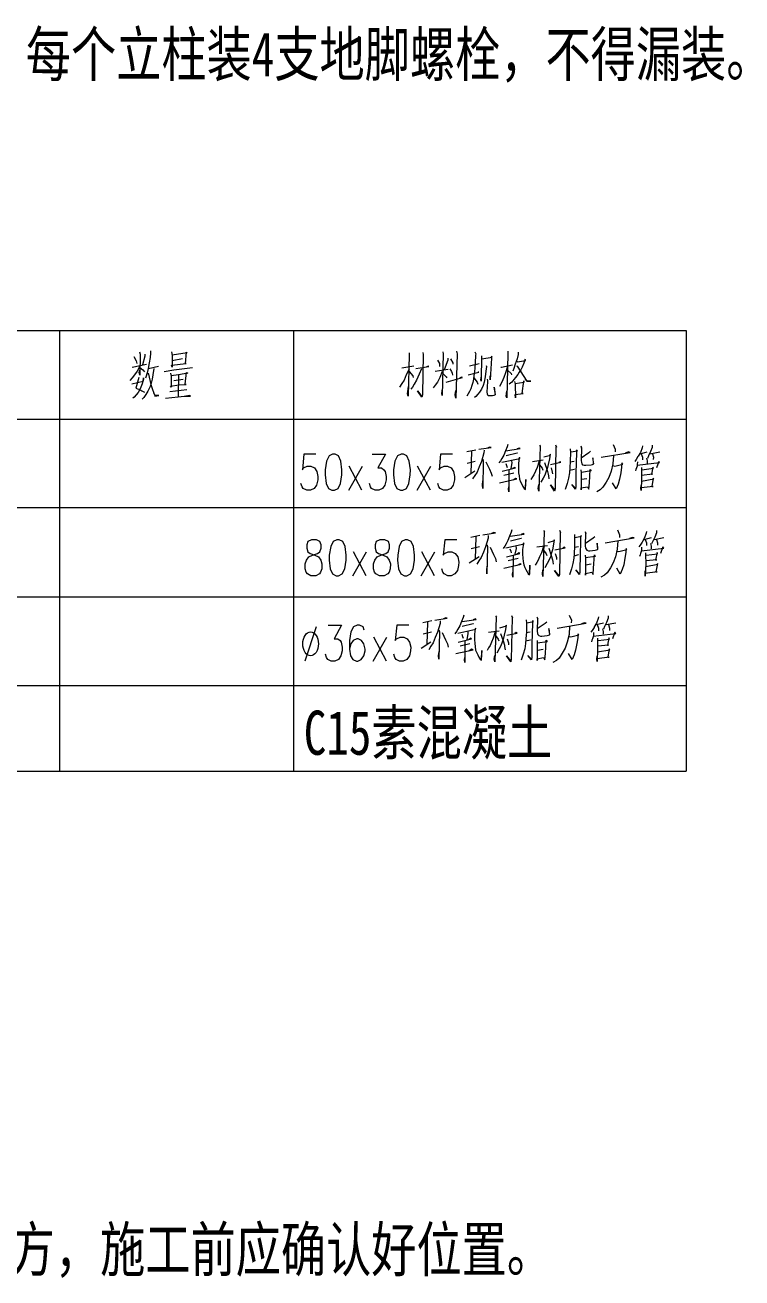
# Model space of a CAD drawing. Header units: inches. Extents: x -113 to 2477, y -497 to 443.
# Drawn here: x 647.3 to 687.9, y -423.3 to -352.4 of the extents above; entities that cross this region are included whole.
import ezdxf

# ---------------------------------------------------------------- set-up
doc = ezdxf.new("R2010")
doc.units = ezdxf.units.IN
doc.header["$MEASUREMENT"] = 0
doc.styles.add('宋体', font='', dxfattribs={"width": 0.75})
doc.styles.get('宋体').set_extended_font_data('SimSun')

msp = doc.modelspace()

# ---------------------------------------------------------------- linework, layer by layer
at = {"color": 0, "lineweight": 0}
for p, q in [((625.856, -369.703), (684.703, -369.703)), ((625.856, -369.703), (684.703, -369.703)), ((649.235, -369.703), (649.235, -394.637)), ((662.475, -369.703), (662.475, -394.637)), ((684.703, -369.703), (684.703, -394.637)), ((653.444, -371.185), (653.574, -371.421)), ((653.574, -371.421), (653.602, -371.569)), ((653.765, -370.906), (653.793, -371.054)), ((653.793, -371.054), (653.772, -372.233)), ((654.061, -371.164), (653.93, -371.654)), ((654.061, -371.054), (654.061, -371.164)), ((654.308, -371.527), (654.259, -371.848)), ((654.357, -371.227), (654.308, -371.527)), ((654.379, -370.991), (654.357, -371.227)), ((654.379, -370.864), (654.379, -370.991)), ((655.564, -370.906), (655.606, -371.118)), ((655.603, -371.396), (656.202, -371.291)), ((656.463, -370.97), (655.606, -371.097)), ((655.606, -371.118), (655.61, -371.784)), ((656.365, -371.569), (656.421, -370.927)), ((656.421, -370.927), (656.463, -370.97)), ((669.029, -371.079), (668.959, -373.414)), ((669.019, -370.97), (669.029, -371.079)), ((669.813, -371.058), (669.77, -373.308)), ((669.798, -370.948), (669.813, -371.058)), ((670.631, -371.379), (670.733, -371.569)), ((670.952, -371.033), (670.896, -373.393)), ((670.924, -370.906), (670.952, -371.033)), ((671.202, -371.379), (670.994, -371.936)), ((671.202, -371.269), (671.202, -371.379)), ((671.368, -371.312), (671.485, -371.527)), ((671.485, -371.527), (671.495, -371.615)), ((671.732, -371.033), (671.658, -373.541)), ((671.703, -370.885), (671.732, -371.033)), ((672.758, -371.527), (672.737, -371.827)), ((672.741, -370.906), (672.797, -371.033)), ((672.783, -371.1), (672.758, -371.527)), ((672.797, -371.033), (672.783, -371.1)), ((673.122, -371.291), (673.104, -372.363)), ((673.111, -371.142), (673.122, -371.291)), ((673.139, -371.312), (673.725, -371.206)), ((673.679, -371.269), (673.633, -372.173)), ((673.725, -371.206), (673.679, -371.164)), ((673.679, -371.164), (673.679, -371.269)), ((674.614, -371.012), (674.54, -373.52)), ((674.6, -370.885), (674.614, -371.012)), ((675.132, -371.312), (675.023, -371.615)), ((675.115, -371.442), (675.161, -371.485)), ((675.182, -371.058), (675.132, -371.312)), ((675.161, -371.485), (675.612, -371.4)), ((675.185, -370.927), (675.182, -371.058)), ((675.584, -371.336), (675.503, -371.548)), ((675.612, -371.4), (675.584, -371.336)), ((653.345, -371.784), (654.156, -371.612)), ((653.486, -372.211), (653.348, -372.384)), ((653.624, -372), (653.486, -372.211)), ((653.765, -371.763), (653.624, -372)), ((653.744, -372.084), (653.775, -371.954)), ((653.772, -372.233), (653.744, -372.084)), ((653.779, -371.806), (653.955, -371.933)), ((653.955, -371.933), (654.043, -372.042)), ((654.195, -372.106), (654.114, -372.342)), ((654.259, -371.848), (654.195, -372.106)), ((654.237, -372.127), (654.269, -372.169)), ((654.269, -372.169), (654.407, -372.769)), ((654.273, -371.848), (654.83, -371.721)), ((654.523, -372.211), (654.474, -372.469)), ((654.573, -371.848), (654.523, -372.211)), ((655.155, -372.021), (655.698, -371.933)), ((655.514, -372.127), (655.557, -372.3)), ((655.977, -372.211), (655.557, -372.278)), ((655.567, -371.675), (656.407, -371.569)), ((655.61, -371.784), (655.567, -371.675)), ((655.698, -371.933), (656.763, -371.806)), ((655.962, -372.211), (655.941, -373.457)), ((656.488, -372.127), (655.977, -372.211)), ((656.343, -372.748), (656.428, -372.084)), ((656.407, -371.569), (656.365, -371.569)), ((656.428, -372.084), (656.488, -372.127)), ((668.613, -371.827), (669.29, -371.7)), ((668.86, -372.215), (668.737, -372.515)), ((669.015, -371.894), (668.86, -372.215)), ((669.029, -372.021), (669.234, -372.278)), ((669.407, -371.848), (670.144, -371.742)), ((669.597, -372.173), (669.439, -372.515)), ((669.721, -371.869), (669.597, -372.173)), ((670.098, -371.721), (670.01, -371.763)), ((670.144, -371.742), (670.098, -371.721)), ((670.5, -372), (671.238, -371.894)), ((670.733, -371.569), (670.747, -371.657)), ((670.747, -371.657), (670.744, -371.742)), ((670.889, -372.021), (670.765, -372.363)), ((670.917, -372.127), (671.111, -372.321)), ((671.326, -371.869), (671.414, -372.021)), ((671.414, -372.021), (671.456, -372.127)), ((671.456, -372.127), (671.471, -372.236)), ((672.37, -372.215), (672.973, -372.063)), ((672.427, -371.7), (672.984, -371.569)), ((672.719, -372.042), (672.688, -372.257)), ((672.737, -371.827), (672.719, -372.042)), ((672.931, -372.063), (672.913, -372.084)), ((672.973, -372.063), (672.931, -372.063)), ((673.365, -372), (673.316, -372.321)), ((673.4, -371.742), (673.365, -372)), ((673.372, -371.679), (673.4, -371.742)), ((673.633, -372.173), (673.612, -372.494)), ((674.208, -371.784), (674.24, -371.784)), ((674.24, -371.784), (674.871, -371.657)), ((674.473, -372.106), (674.381, -372.363)), ((674.586, -371.742), (674.473, -372.106)), ((674.582, -371.957), (674.79, -372.148)), ((674.79, -372.148), (674.818, -372.215)), ((674.945, -371.848), (674.882, -372)), ((675.023, -371.615), (674.945, -371.848)), ((675.164, -372.194), (675.041, -372.363)), ((675.097, -371.7), (675.125, -371.721)), ((675.125, -371.721), (675.683, -372.578)), ((675.256, -372.063), (675.164, -372.194)), ((675.334, -371.936), (675.256, -372.063)), ((675.425, -371.784), (675.334, -371.936)), ((675.503, -371.548), (675.425, -371.784)), ((653.348, -372.384), (653.211, -372.536)), ((653.327, -372.726), (653.976, -372.578)), ((653.722, -372.363), (653.549, -372.963)), ((653.913, -372.726), (653.803, -373.005)), ((653.99, -372.469), (653.913, -372.726)), ((653.976, -372.578), (653.994, -372.384)), ((653.994, -372.384), (653.99, -372.469)), ((654.114, -372.342), (654.1, -372.405)), ((654.361, -372.878), (654.234, -373.136)), ((654.424, -372.684), (654.361, -372.878)), ((654.407, -372.769), (654.506, -373.047)), ((654.474, -372.469), (654.424, -372.684)), ((655.514, -372.857), (655.984, -372.79)), ((655.56, -372.92), (655.514, -372.857)), ((655.557, -372.3), (655.56, -372.815)), ((655.56, -372.815), (655.56, -372.92)), ((655.701, -372.536), (656.227, -372.469)), ((655.984, -372.79), (656.403, -372.769)), ((656.403, -372.769), (656.343, -372.748)), ((668.613, -372.705), (668.472, -372.92)), ((668.737, -372.515), (668.613, -372.705)), ((668.931, -373.287), (668.984, -372.878)), ((669.209, -372.92), (669.118, -373.03)), ((669.301, -372.751), (669.209, -372.92)), ((669.234, -372.278), (669.248, -372.363)), ((669.439, -372.515), (669.301, -372.751)), ((670.5, -372.793), (670.377, -372.942)), ((670.624, -372.621), (670.5, -372.793)), ((670.765, -372.363), (670.624, -372.621)), ((671.111, -372.321), (671.153, -372.384)), ((671.118, -372.621), (672.039, -372.363)), ((671.979, -372.342), (671.873, -372.405)), ((672.039, -372.363), (671.979, -372.342)), ((672.571, -372.815), (672.508, -373.009)), ((672.621, -372.642), (672.571, -372.815)), ((672.667, -372.451), (672.621, -372.642)), ((672.688, -372.257), (672.667, -372.451)), ((672.684, -372.384), (672.861, -372.621)), ((672.861, -372.621), (672.917, -372.751)), ((673.086, -372.494), (673.107, -372.278)), ((673.1, -372.578), (673.086, -372.494)), ((673.104, -372.363), (673.1, -372.578)), ((673.203, -372.815), (673.107, -373.03)), ((673.266, -372.621), (673.203, -372.815)), ((673.316, -372.321), (673.266, -372.621)), ((673.446, -372.599), (673.421, -373.199)), ((673.432, -372.451), (673.46, -372.536)), ((673.46, -372.536), (673.446, -372.599)), ((673.598, -372.384), (673.615, -372.278)), ((673.612, -372.494), (673.598, -372.384)), ((673.912, -373.33), (673.831, -372.92)), ((673.831, -372.92), (673.884, -373.351)), ((674.272, -372.621), (674.131, -372.878)), ((674.381, -372.363), (674.272, -372.621)), ((674.826, -372.621), (674.674, -372.751)), ((674.949, -372.472), (674.826, -372.621)), ((675.041, -372.363), (674.949, -372.472)), ((674.991, -372.599), (675.02, -372.751)), ((675.517, -372.642), (675.02, -372.73)), ((675.02, -372.751), (675.034, -373.52)), ((675.415, -373.263), (675.503, -372.557)), ((675.503, -372.557), (675.517, -372.642)), ((675.683, -372.557), (675.609, -372.451)), ((675.905, -372.578), (675.683, -372.557)), ((675.683, -372.578), (675.905, -372.578)), ((653.465, -373.478), (653.387, -373.541)), ((653.571, -373.347), (653.465, -373.478)), ((653.549, -372.963), (653.652, -373.005)), ((653.694, -373.22), (653.571, -373.347)), ((653.652, -373.005), (653.772, -373.047)), ((653.803, -373.005), (653.694, -373.22)), ((653.772, -373.047), (653.892, -373.114)), ((653.892, -373.114), (654.04, -373.199)), ((654.005, -373.499), (653.913, -373.584)), ((654.128, -373.326), (654.005, -373.499)), ((654.234, -373.136), (654.128, -373.326)), ((654.506, -373.047), (654.608, -373.347)), ((654.636, -373.372), (654.565, -373.241)), ((654.608, -373.347), (654.636, -373.414)), ((654.862, -373.393), (654.636, -373.372)), ((654.636, -373.414), (654.862, -373.393)), ((655.232, -373.541), (655.941, -373.457)), ((655.479, -373.157), (656.442, -373.047)), ((655.941, -373.457), (656.287, -373.414)), ((656.287, -373.414), (656.647, -373.414)), ((656.601, -373.393), (656.375, -373.414)), ((656.647, -373.414), (656.601, -373.393)), ((668.959, -373.414), (668.931, -373.287)), ((669.738, -373.478), (669.492, -373.114)), ((669.492, -373.114), (669.738, -373.435)), ((669.753, -373.435), (669.738, -373.478)), ((669.77, -373.308), (669.753, -373.435)), ((670.867, -373.263), (670.903, -373.009)), ((670.896, -373.393), (670.867, -373.263)), ((671.633, -373.351), (671.665, -373.093)), ((671.658, -373.541), (671.633, -373.351)), ((672.353, -373.287), (672.289, -373.414)), ((672.444, -373.157), (672.353, -373.287)), ((672.508, -373.009), (672.444, -373.157)), ((672.801, -373.435), (672.723, -373.499)), ((672.906, -373.308), (672.801, -373.435)), ((672.998, -373.199), (672.906, -373.308)), ((673.107, -373.03), (672.998, -373.199)), ((673.421, -373.199), (673.432, -373.287)), ((673.432, -373.287), (673.464, -373.351)), ((673.464, -373.351), (673.492, -373.393)), ((673.492, -373.393), (673.552, -373.393)), ((673.552, -373.393), (673.746, -373.393)), ((673.746, -373.393), (673.824, -373.372)), ((673.824, -373.372), (673.912, -373.33)), ((674.512, -373.414), (674.547, -373.136)), ((674.54, -373.52), (674.512, -373.414)), ((675.023, -373.33), (675.475, -373.263)), ((675.034, -373.52), (675.023, -373.33)), ((675.475, -373.263), (675.415, -373.263)), ((625.856, -374.716), (684.703, -374.716)), ((625.856, -374.716), (684.703, -374.716)), ((672.282, -376.561), (672.794, -376.452)), ((672.959, -376.431), (673.665, -376.325)), ((673.259, -376.476), (673.256, -376.625)), ((673.577, -376.304), (673.453, -376.367)), ((673.665, -376.325), (673.577, -376.304)), ((674.568, -376.282), (674.473, -376.519)), ((674.501, -376.519), (675.302, -376.388)), ((674.6, -376.152), (674.568, -376.282)), ((675.256, -376.367), (675.136, -376.409)), ((675.302, -376.388), (675.256, -376.367)), ((676.427, -376.24), (676.353, -378.791)), ((676.399, -376.198), (676.441, -376.261)), ((676.441, -376.261), (676.427, -376.24)), ((677.327, -376.282), (677.288, -378.66)), ((677.298, -376.173), (677.358, -376.304)), ((677.358, -376.304), (677.327, -376.282)), ((678.135, -376.409), (678.149, -376.603)), ((678.494, -376.476), (678.491, -376.603)), ((678.54, -376.519), (678.494, -376.476)), ((678.738, -376.24), (678.78, -376.367)), ((678.766, -376.325), (678.755, -377.055)), ((678.78, -376.367), (678.766, -376.325)), ((680.572, -376.152), (680.685, -376.431)), ((680.685, -376.431), (680.685, -376.582)), ((682.202, -376.346), (682.11, -376.603)), ((682.22, -376.24), (682.202, -376.346)), ((682.774, -376.325), (682.678, -376.561)), ((682.777, -376.198), (682.774, -376.325)), ((663.064, -376.709), (662.979, -377.584)), ((663.741, -376.709), (663.064, -376.709)), ((664.344, -377.097), (664.27, -377.584)), ((664.486, -376.808), (664.344, -377.097)), ((664.69, -376.709), (664.486, -376.808)), ((664.828, -376.709), (664.69, -376.709)), ((665.029, -376.808), (664.828, -376.709)), ((665.159, -377.097), (665.029, -376.808)), ((665.219, -377.584), (665.159, -377.097)), ((666.93, -376.709), (667.678, -376.709)), ((667.678, -376.709), (667.258, -377.485)), ((668.214, -377.097), (668.14, -377.584)), ((668.356, -376.808), (668.214, -377.097)), ((668.56, -376.709), (668.356, -376.808)), ((668.698, -376.709), (668.56, -376.709)), ((668.899, -376.808), (668.698, -376.709)), ((669.029, -377.097), (668.899, -376.808)), ((669.089, -377.584), (669.029, -377.097)), ((670.8, -376.709), (670.719, -377.584)), ((671.481, -376.709), (670.8, -376.709)), ((672.765, -377.118), (672.3, -377.224)), ((672.55, -376.54), (672.515, -377.803)), ((673.111, -377.118), (672.988, -377.418)), ((673.256, -376.625), (673.111, -377.118)), ((673.189, -376.988), (673.217, -377.097)), ((673.217, -377.097), (673.189, -378.639)), ((673.365, -377.14), (673.57, -377.545)), ((674.194, -377.076), (674.099, -377.203)), ((674.272, -376.946), (674.194, -377.076)), ((674.265, -377.161), (675.291, -376.946)), ((674.377, -376.755), (674.272, -376.946)), ((674.473, -376.519), (674.377, -376.755)), ((675.129, -376.646), (674.512, -376.797)), ((674.836, -377.203), (674.769, -377.524)), ((674.822, -377.076), (674.836, -377.203)), ((675.147, -376.646), (675.129, -376.646)), ((675.228, -377.034), (675.21, -377.267)), ((675.263, -376.882), (675.228, -377.034)), ((675.291, -376.946), (675.263, -376.882)), ((676.007, -377.118), (676.611, -377.034)), ((676.385, -377.097), (676.272, -377.461)), ((676.642, -376.861), (677.02, -376.755)), ((676.681, -377.182), (676.826, -377.612)), ((676.956, -376.967), (676.889, -377.288)), ((676.992, -376.709), (676.956, -376.967)), ((677.02, -376.755), (676.992, -376.709)), ((677.023, -377.288), (677.612, -377.161)), ((677.567, -377.14), (677.493, -377.182)), ((677.612, -377.161), (677.567, -377.14)), ((678.138, -377.097), (678.117, -377.482)), ((678.149, -376.603), (678.138, -377.097)), ((678.138, -377.14), (678.364, -377.097)), ((678.163, -376.582), (678.54, -376.519)), ((678.491, -376.603), (678.456, -377.782)), ((679.196, -376.625), (678.755, -376.924)), ((678.755, -377.055), (678.766, -377.182)), ((678.766, -377.182), (678.798, -377.245)), ((679.288, -376.54), (679.196, -376.625)), ((679.472, -377.245), (679.419, -376.903)), ((679.419, -376.903), (679.443, -377.245)), ((679.884, -376.882), (681.525, -376.603)), ((680.59, -376.776), (680.551, -377.245)), ((681.063, -377.203), (681.045, -377.44)), ((681.108, -377.267), (681.063, -377.203)), ((681.433, -376.582), (681.253, -376.646)), ((681.525, -376.603), (681.433, -376.582)), ((681.863, -377.009), (681.786, -377.118)), ((681.969, -376.84), (681.863, -377.009)), ((681.934, -377.14), (681.93, -377.288)), ((681.93, -377.334), (683.193, -377.182)), ((681.983, -376.819), (681.969, -376.84)), ((682.11, -376.603), (681.983, -376.819)), ((682.093, -376.688), (682.498, -376.582)), ((682.153, -376.688), (682.223, -376.882)), ((682.223, -376.882), (682.22, -377.034)), ((682.449, -376.924), (682.491, -377.076)), ((682.491, -377.076), (682.488, -377.224)), ((682.569, -376.797), (682.509, -376.946)), ((682.678, -376.561), (682.569, -376.797)), ((682.647, -376.688), (683.204, -376.582)), ((682.784, -376.688), (682.841, -376.882)), ((682.841, -376.882), (682.837, -377.009)), ((683.151, -377.118), (683.01, -377.482)), ((683.193, -377.182), (683.151, -377.118)), ((662.979, -377.584), (663.05, -377.485)), ((663.05, -377.485), (663.254, -377.39)), ((663.254, -377.39), (663.459, -377.39)), ((663.459, -377.39), (663.66, -377.485)), ((663.66, -377.485), (663.794, -377.679)), ((663.794, -377.679), (663.854, -377.972)), ((664.27, -377.584), (664.263, -377.873)), ((664.263, -377.873), (664.323, -378.36)), ((665.138, -378.36), (665.216, -377.873)), ((665.216, -377.873), (665.219, -377.584)), ((665.607, -378.748), (666.376, -377.39)), ((666.352, -378.748), (665.632, -377.39)), ((667.258, -377.485), (667.463, -377.485)), ((667.463, -377.485), (667.597, -377.584)), ((667.597, -377.584), (667.661, -377.679)), ((667.661, -377.679), (667.724, -377.972)), ((668.14, -377.584), (668.133, -377.873)), ((668.133, -377.873), (668.193, -378.36)), ((669.008, -378.36), (669.082, -377.873)), ((669.082, -377.873), (669.089, -377.584)), ((669.477, -378.748), (670.246, -377.39)), ((670.222, -378.748), (669.499, -377.39)), ((670.719, -377.584), (670.786, -377.485)), ((670.786, -377.485), (670.994, -377.39)), ((670.994, -377.39), (671.195, -377.39)), ((671.195, -377.39), (671.4, -377.485)), ((671.4, -377.485), (671.531, -377.679)), ((671.531, -377.679), (671.594, -377.972)), ((672.18, -378.018), (672.741, -377.655)), ((672.737, -377.912), (672.614, -378.103)), ((672.861, -377.718), (672.737, -377.912)), ((672.988, -377.418), (672.861, -377.718)), ((673.57, -377.545), (673.668, -377.782)), ((673.668, -377.782), (673.711, -377.955)), ((674.286, -377.676), (675.041, -377.482)), ((674.945, -377.782), (674.388, -377.912)), ((674.49, -377.224), (674.533, -377.355)), ((674.533, -377.355), (674.561, -377.461)), ((674.663, -377.588), (674.656, -378.833)), ((674.995, -377.461), (674.861, -377.524)), ((675.041, -377.482), (674.995, -377.461)), ((675.21, -377.267), (675.207, -377.524)), ((675.207, -377.524), (675.217, -377.761)), ((675.217, -377.761), (675.242, -377.933)), ((676.085, -377.866), (676.007, -377.997)), ((676.163, -377.676), (676.085, -377.866)), ((676.272, -377.461), (676.163, -377.676)), ((676.395, -377.309), (676.54, -377.503)), ((676.54, -377.503), (676.586, -377.612)), ((676.699, -377.891), (676.607, -378.06)), ((676.78, -377.676), (676.699, -377.891)), ((676.843, -377.461), (676.78, -377.676)), ((676.826, -377.612), (676.896, -377.845)), ((676.889, -377.288), (676.843, -377.461)), ((676.896, -377.845), (676.91, -377.933)), ((677.052, -377.482), (677.122, -377.718)), ((677.122, -377.718), (677.136, -377.824)), ((678.096, -377.761), (678.046, -378.06)), ((678.117, -377.482), (678.096, -377.761)), ((678.357, -377.567), (678.113, -377.634)), ((678.371, -377.567), (678.357, -377.567)), ((678.456, -377.782), (678.449, -378.212)), ((678.745, -377.588), (678.759, -377.761)), ((678.759, -377.761), (678.755, -378.727)), ((679.313, -377.655), (678.773, -377.739)), ((678.798, -377.245), (678.84, -377.309)), ((678.84, -377.309), (678.928, -377.334)), ((678.928, -377.334), (679.02, -377.334)), ((679.02, -377.334), (679.32, -377.309)), ((679.228, -378.318), (679.271, -377.567)), ((679.271, -377.567), (679.313, -377.655)), ((679.32, -377.309), (679.398, -377.288)), ((679.398, -377.288), (679.44, -377.267)), ((679.44, -377.267), (679.472, -377.245)), ((680.456, -377.676), (680.329, -378.018)), ((680.551, -377.245), (680.456, -377.676)), ((680.533, -377.355), (680.653, -377.376)), ((680.653, -377.376), (681.108, -377.267)), ((680.992, -377.761), (680.929, -378.124)), ((681.045, -377.44), (680.992, -377.761)), ((681.853, -377.567), (681.821, -377.655)), ((681.885, -377.482), (681.853, -377.567)), ((681.916, -377.376), (681.885, -377.482)), ((681.93, -377.288), (681.916, -377.376)), ((682.17, -377.461), (682.167, -377.567)), ((682.167, -377.567), (682.174, -378.06)), ((682.791, -377.845), (682.177, -377.912)), ((682.195, -377.588), (682.844, -377.503)), ((682.816, -377.44), (682.731, -377.845)), ((682.731, -377.845), (682.791, -377.845)), ((682.844, -377.503), (682.816, -377.44)), ((662.962, -378.554), (662.898, -378.36)), ((663.029, -378.65), (662.962, -378.554)), ((663.78, -378.456), (663.639, -378.65)), ((663.851, -378.166), (663.78, -378.456)), ((663.854, -377.972), (663.851, -378.166)), ((664.323, -378.36), (664.454, -378.65)), ((664.997, -378.65), (665.138, -378.36)), ((666.832, -378.554), (666.768, -378.36)), ((666.899, -378.65), (666.832, -378.554)), ((667.65, -378.456), (667.509, -378.65)), ((667.721, -378.166), (667.65, -378.456)), ((667.724, -377.972), (667.721, -378.166)), ((668.193, -378.36), (668.324, -378.65)), ((668.867, -378.65), (669.008, -378.36)), ((670.702, -378.554), (670.638, -378.36)), ((670.769, -378.65), (670.702, -378.554)), ((671.516, -378.456), (671.379, -378.65)), ((671.591, -378.166), (671.516, -378.456)), ((671.594, -377.972), (671.591, -378.166)), ((673.178, -378.448), (673.199, -378.212)), ((673.189, -378.639), (673.178, -378.448)), ((674.141, -378.318), (675.122, -378.103)), ((674.646, -378.681), (674.663, -378.554)), ((675.062, -378.082), (674.91, -378.17)), ((675.122, -378.103), (675.062, -378.082)), ((675.242, -377.933), (675.27, -378.124)), ((675.27, -378.124), (675.326, -378.276)), ((675.326, -378.276), (675.401, -378.403)), ((675.401, -378.403), (675.457, -378.533)), ((675.457, -378.533), (675.531, -378.639)), ((675.616, -378.145), (675.591, -378.66)), ((675.605, -378.702), (675.616, -378.145)), ((676.007, -377.997), (675.916, -378.145)), ((676.325, -378.639), (676.36, -378.424)), ((676.607, -378.06), (676.466, -378.297)), ((676.91, -377.933), (676.935, -378.103)), ((677.253, -378.791), (677.02, -378.448)), ((677.02, -378.448), (677.256, -378.748)), ((677.965, -378.36), (677.856, -378.702)), ((678.046, -378.06), (677.965, -378.36)), ((678.427, -378.681), (678.219, -378.424)), ((678.219, -378.424), (678.413, -378.618)), ((678.445, -378.533), (678.427, -378.681)), ((678.449, -378.212), (678.445, -378.533)), ((678.755, -378.727), (678.759, -378.618)), ((678.759, -378.618), (679.119, -378.554)), ((678.766, -378.124), (679.084, -378.082)), ((679.119, -378.554), (679.193, -378.681)), ((679.193, -378.681), (679.228, -378.318)), ((679.99, -378.575), (679.835, -378.727)), ((680.174, -378.297), (679.99, -378.575)), ((680.329, -378.018), (680.174, -378.297)), ((680.738, -378.66), (680.533, -378.318)), ((680.847, -378.403), (680.738, -378.66)), ((680.929, -378.124), (680.847, -378.403)), ((682.135, -378.639), (682.153, -378.47)), ((682.174, -378.06), (682.146, -378.769)), ((682.827, -378.533), (682.149, -378.618)), ((682.17, -378.233), (682.862, -378.103)), ((682.834, -378.06), (682.749, -378.533)), ((682.749, -378.533), (682.827, -378.533)), ((682.862, -378.103), (682.834, -378.06)), ((663.23, -378.748), (663.029, -378.65)), ((663.434, -378.748), (663.23, -378.748)), ((663.639, -378.65), (663.434, -378.748)), ((664.454, -378.65), (664.655, -378.748)), ((664.655, -378.748), (664.793, -378.748)), ((664.793, -378.748), (664.997, -378.65)), ((667.1, -378.748), (666.899, -378.65)), ((667.304, -378.748), (667.1, -378.748)), ((667.509, -378.65), (667.304, -378.748)), ((668.324, -378.65), (668.525, -378.748)), ((668.525, -378.748), (668.662, -378.748)), ((668.662, -378.748), (668.867, -378.65)), ((670.97, -378.748), (670.769, -378.65)), ((671.174, -378.748), (670.97, -378.748)), ((671.379, -378.65), (671.174, -378.748)), ((674.656, -378.833), (674.646, -378.681)), ((675.531, -378.639), (675.605, -378.702)), ((676.353, -378.791), (676.325, -378.639)), ((677.27, -378.748), (677.253, -378.791)), ((677.288, -378.66), (677.27, -378.748)), ((679.835, -378.727), (679.637, -378.833)), ((682.146, -378.769), (682.135, -378.639)), ((625.856, -379.729), (684.703, -379.729)), ((672.515, -381.398), (673.026, -381.288)), ((672.786, -381.377), (672.748, -382.639)), ((673.192, -381.267), (673.901, -381.161)), ((673.488, -381.461), (673.347, -381.955)), ((673.492, -381.309), (673.488, -381.461)), ((673.81, -381.14), (673.69, -381.204)), ((673.901, -381.161), (673.81, -381.14)), ((674.706, -381.355), (674.614, -381.588)), ((674.801, -381.119), (674.706, -381.355)), ((674.737, -381.355), (675.535, -381.225)), ((674.833, -380.988), (674.801, -381.119)), ((675.489, -381.204), (675.369, -381.246)), ((675.535, -381.225), (675.489, -381.204)), ((676.663, -381.077), (676.589, -383.627)), ((676.632, -381.031), (676.678, -381.098)), ((676.678, -381.098), (676.663, -381.077)), ((677.563, -381.119), (677.521, -383.497)), ((677.535, -381.01), (677.591, -381.14)), ((677.591, -381.14), (677.563, -381.119)), ((678.371, -381.246), (678.382, -381.44)), ((678.382, -381.44), (678.374, -381.934)), ((678.396, -381.419), (678.773, -381.355)), ((678.727, -381.44), (678.692, -382.618)), ((678.731, -381.309), (678.727, -381.44)), ((678.773, -381.355), (678.731, -381.309)), ((678.974, -381.077), (679.017, -381.204)), ((679.002, -381.161), (678.988, -381.888)), ((679.433, -381.461), (678.992, -381.761)), ((679.017, -381.204), (679.002, -381.161)), ((679.525, -381.377), (679.433, -381.461)), ((680.117, -381.719), (681.758, -381.44)), ((680.805, -380.988), (680.922, -381.267)), ((680.922, -381.267), (680.918, -381.419)), ((681.669, -381.419), (681.486, -381.482)), ((681.758, -381.44), (681.669, -381.419)), ((682.343, -381.44), (682.22, -381.655)), ((682.326, -381.525), (682.735, -381.419)), ((682.438, -381.182), (682.343, -381.44)), ((682.456, -381.077), (682.438, -381.182)), ((682.915, -381.398), (682.805, -381.634)), ((682.883, -381.525), (683.44, -381.419)), ((683.01, -381.161), (682.915, -381.398)), ((683.01, -381.031), (683.01, -381.161)), ((663.297, -381.645), (663.223, -381.839)), ((663.223, -381.839), (663.223, -382.033)), ((663.223, -382.033), (663.286, -382.227)), ((663.501, -381.546), (663.297, -381.645)), ((663.773, -381.546), (663.501, -381.546)), ((663.974, -381.645), (663.773, -381.546)), ((663.963, -382.227), (664.034, -382.033)), ((664.038, -381.839), (663.974, -381.645)), ((664.034, -382.033), (664.038, -381.839)), ((664.581, -381.934), (664.503, -382.421)), ((664.722, -381.645), (664.581, -381.934)), ((664.927, -381.546), (664.722, -381.645)), ((665.061, -381.546), (664.927, -381.546)), ((665.265, -381.645), (665.061, -381.546)), ((665.396, -381.934), (665.265, -381.645)), ((665.456, -382.421), (665.396, -381.934)), ((667.093, -381.839), (667.089, -382.033)), ((667.089, -382.033), (667.156, -382.227)), ((667.163, -381.645), (667.093, -381.839)), ((667.371, -381.546), (667.163, -381.645)), ((667.643, -381.546), (667.371, -381.546)), ((667.844, -381.645), (667.643, -381.546)), ((667.833, -382.227), (667.904, -382.033)), ((667.908, -381.839), (667.844, -381.645)), ((667.904, -382.033), (667.908, -381.839)), ((668.451, -381.934), (668.373, -382.421)), ((668.592, -381.645), (668.451, -381.934)), ((668.797, -381.546), (668.592, -381.645)), ((668.931, -381.546), (668.797, -381.546)), ((669.135, -381.645), (668.931, -381.546)), ((669.266, -381.934), (669.135, -381.645)), ((669.322, -382.421), (669.266, -381.934)), ((671.037, -381.546), (670.952, -382.421)), ((671.714, -381.546), (671.037, -381.546)), ((673.002, -381.955), (672.532, -382.061)), ((673.347, -381.955), (673.22, -382.255)), ((673.425, -381.825), (673.453, -381.934)), ((673.453, -381.934), (673.425, -383.476)), ((673.601, -381.976), (673.802, -382.382)), ((674.427, -381.913), (674.335, -382.04)), ((674.504, -381.782), (674.427, -381.913)), ((674.501, -381.997), (675.524, -381.782)), ((674.614, -381.588), (674.504, -381.782)), ((674.723, -382.061), (674.769, -382.191)), ((675.365, -381.482), (674.748, -381.634)), ((675.069, -382.04), (675.005, -382.361)), ((675.058, -381.913), (675.069, -382.04)), ((675.379, -381.482), (675.365, -381.482)), ((675.443, -382.103), (675.439, -382.361)), ((675.464, -381.867), (675.443, -382.103)), ((675.496, -381.719), (675.464, -381.867)), ((675.524, -381.782), (675.496, -381.719)), ((676.244, -381.955), (676.843, -381.867)), ((676.618, -381.934), (676.505, -382.297)), ((676.628, -382.146), (676.776, -382.34)), ((676.879, -381.698), (677.253, -381.588)), ((676.917, -382.019), (677.059, -382.445)), ((677.126, -382.124), (677.076, -382.297)), ((677.189, -381.803), (677.126, -382.124)), ((677.224, -381.546), (677.189, -381.803)), ((677.253, -381.588), (677.224, -381.546)), ((677.26, -382.124), (677.845, -381.997)), ((677.803, -381.976), (677.725, -382.019)), ((677.845, -381.997), (677.803, -381.976)), ((678.374, -381.934), (678.353, -382.318)), ((678.371, -381.976), (678.597, -381.934)), ((678.988, -381.888), (679.002, -382.019)), ((679.002, -382.019), (679.031, -382.082)), ((679.031, -382.082), (679.076, -382.146)), ((679.076, -382.146), (679.165, -382.167)), ((679.165, -382.167), (679.253, -382.167)), ((679.253, -382.167), (679.556, -382.146)), ((679.556, -382.146), (679.63, -382.124)), ((679.63, -382.124), (679.676, -382.103)), ((679.708, -382.082), (679.652, -381.74)), ((679.652, -381.74), (679.676, -382.082)), ((679.676, -382.103), (679.708, -382.082)), ((680.787, -382.082), (680.689, -382.512)), ((680.826, -381.609), (680.787, -382.082)), ((680.89, -382.213), (681.341, -382.103)), ((681.299, -382.04), (681.278, -382.276)), ((681.341, -382.103), (681.299, -382.04)), ((682.096, -381.846), (682.019, -381.955)), ((682.206, -381.676), (682.096, -381.846)), ((682.167, -382.124), (682.149, -382.213)), ((682.17, -381.976), (682.167, -382.124)), ((682.167, -382.167), (683.43, -382.019)), ((682.22, -381.655), (682.206, -381.676)), ((682.386, -381.525), (682.46, -381.719)), ((682.46, -381.719), (682.456, -381.867)), ((682.682, -381.761), (682.724, -381.913)), ((682.724, -381.913), (682.724, -382.061)), ((682.805, -381.634), (682.742, -381.782)), ((683.017, -381.525), (683.073, -381.719)), ((683.073, -381.719), (683.07, -381.846)), ((683.384, -381.955), (683.243, -382.318)), ((683.43, -382.019), (683.384, -381.955)), ((663.138, -382.904), (663.209, -382.71)), ((663.209, -382.71), (663.35, -382.516)), ((663.286, -382.227), (663.42, -382.322)), ((663.35, -382.516), (663.554, -382.421)), ((663.42, -382.322), (663.688, -382.421)), ((663.554, -382.421), (663.826, -382.322)), ((663.688, -382.421), (663.893, -382.516)), ((663.826, -382.322), (663.963, -382.227)), ((663.893, -382.516), (664.023, -382.71)), ((664.023, -382.71), (664.087, -382.904)), ((664.503, -382.421), (664.5, -382.71)), ((664.5, -382.71), (664.56, -383.197)), ((665.375, -383.197), (665.449, -382.71)), ((665.449, -382.71), (665.456, -382.421)), ((665.84, -383.585), (666.613, -382.227)), ((666.588, -383.585), (665.865, -382.227)), ((667.008, -382.904), (667.079, -382.71)), ((667.079, -382.71), (667.216, -382.516)), ((667.156, -382.227), (667.29, -382.322)), ((667.216, -382.516), (667.424, -382.421)), ((667.29, -382.322), (667.558, -382.421)), ((667.424, -382.421), (667.696, -382.322)), ((667.558, -382.421), (667.759, -382.516)), ((667.696, -382.322), (667.833, -382.227)), ((667.759, -382.516), (667.893, -382.71)), ((667.893, -382.71), (667.957, -382.904)), ((668.373, -382.421), (668.37, -382.71)), ((668.37, -382.71), (668.426, -383.197)), ((669.241, -383.197), (669.319, -382.71)), ((669.319, -382.71), (669.322, -382.421)), ((669.71, -383.585), (670.479, -382.227)), ((670.458, -383.585), (669.735, -382.227)), ((670.952, -382.421), (671.023, -382.322)), ((671.023, -382.322), (671.227, -382.227)), ((671.227, -382.227), (671.432, -382.227)), ((671.432, -382.227), (671.633, -382.322)), ((671.633, -382.322), (671.767, -382.516)), ((671.767, -382.516), (671.827, -382.809)), ((671.827, -382.809), (671.823, -383.003)), ((672.416, -382.855), (672.977, -382.491)), ((672.973, -382.749), (672.85, -382.939)), ((673.097, -382.555), (672.973, -382.749)), ((673.22, -382.255), (673.097, -382.555)), ((673.802, -382.382), (673.905, -382.618)), ((673.905, -382.618), (673.947, -382.791)), ((674.522, -382.512), (675.277, -382.318)), ((675.182, -382.618), (674.624, -382.749)), ((674.769, -382.191), (674.797, -382.297)), ((674.9, -382.424), (674.893, -383.67)), ((675.231, -382.297), (675.094, -382.361)), ((675.277, -382.318), (675.231, -382.297)), ((675.439, -382.361), (675.45, -382.597)), ((675.45, -382.597), (675.478, -382.77)), ((675.478, -382.77), (675.503, -382.96)), ((676.24, -382.833), (676.148, -382.982)), ((676.318, -382.703), (676.24, -382.833)), ((676.399, -382.512), (676.318, -382.703)), ((676.505, -382.297), (676.399, -382.512)), ((676.776, -382.34), (676.819, -382.445)), ((676.935, -382.724), (676.84, -382.897)), ((677.013, -382.512), (676.935, -382.724)), ((677.076, -382.297), (677.013, -382.512)), ((677.059, -382.445), (677.129, -382.682)), ((677.129, -382.682), (677.143, -382.77)), ((677.143, -382.77), (677.171, -382.939)), ((677.288, -382.318), (677.358, -382.555)), ((677.358, -382.555), (677.369, -382.661)), ((678.332, -382.597), (678.283, -382.897)), ((678.353, -382.318), (678.332, -382.597)), ((678.59, -382.403), (678.35, -382.47)), ((678.604, -382.403), (678.59, -382.403)), ((678.692, -382.618), (678.685, -383.049)), ((678.981, -382.424), (678.992, -382.597)), ((678.992, -382.597), (678.992, -383.56)), ((679.549, -382.491), (679.006, -382.576)), ((679.461, -383.155), (679.507, -382.403)), ((679.507, -382.403), (679.549, -382.491)), ((680.562, -382.855), (680.406, -383.133)), ((680.689, -382.512), (680.562, -382.855)), ((680.77, -382.191), (680.89, -382.213)), ((681.228, -382.597), (681.161, -382.96)), ((681.278, -382.276), (681.228, -382.597)), ((682.086, -382.403), (682.054, -382.491)), ((682.117, -382.318), (682.086, -382.403)), ((682.149, -382.213), (682.117, -382.318)), ((682.403, -382.297), (682.403, -382.403)), ((682.403, -382.403), (682.407, -382.897)), ((683.028, -382.682), (682.41, -382.749)), ((682.431, -382.424), (683.077, -382.34)), ((683.049, -382.276), (682.968, -382.682)), ((682.968, -382.682), (683.028, -382.682)), ((683.077, -382.34), (683.049, -382.276)), ((663.134, -383.197), (663.138, -382.904)), ((663.198, -383.391), (663.134, -383.197)), ((663.265, -383.486), (663.198, -383.391)), ((663.466, -383.585), (663.265, -383.486)), ((663.738, -383.585), (663.466, -383.585)), ((663.942, -383.486), (663.738, -383.585)), ((664.013, -383.391), (663.942, -383.486)), ((664.083, -383.197), (664.013, -383.391)), ((664.087, -382.904), (664.083, -383.197)), ((664.56, -383.197), (664.69, -383.486)), ((664.69, -383.486), (664.891, -383.585)), ((664.891, -383.585), (665.025, -383.585)), ((665.025, -383.585), (665.233, -383.486)), ((665.233, -383.486), (665.375, -383.197)), ((667.001, -383.197), (667.008, -382.904)), ((667.068, -383.391), (667.001, -383.197)), ((667.131, -383.486), (667.068, -383.391)), ((667.336, -383.585), (667.131, -383.486)), ((667.608, -383.585), (667.336, -383.585)), ((667.812, -383.486), (667.608, -383.585)), ((667.883, -383.391), (667.812, -383.486)), ((667.953, -383.197), (667.883, -383.391)), ((667.957, -382.904), (667.953, -383.197)), ((668.426, -383.197), (668.557, -383.486)), ((668.557, -383.486), (668.761, -383.585)), ((668.761, -383.585), (668.895, -383.585)), ((668.895, -383.585), (669.1, -383.486)), ((669.1, -383.486), (669.241, -383.197)), ((670.934, -383.391), (670.871, -383.197)), ((671.001, -383.486), (670.934, -383.391)), ((671.202, -383.585), (671.001, -383.486)), ((671.407, -383.585), (671.202, -383.585)), ((671.612, -383.486), (671.407, -383.585)), ((671.753, -383.292), (671.612, -383.486)), ((671.823, -383.003), (671.753, -383.292)), ((673.414, -383.282), (673.432, -383.049)), ((673.425, -383.476), (673.414, -383.282)), ((674.374, -383.155), (675.355, -382.939)), ((674.878, -383.518), (674.896, -383.391)), ((674.893, -383.67), (674.878, -383.518)), ((675.295, -382.918), (675.143, -383.003)), ((675.355, -382.939), (675.295, -382.918)), ((675.503, -382.96), (675.563, -383.112)), ((675.563, -383.112), (675.633, -383.239)), ((675.633, -383.239), (675.693, -383.37)), ((675.693, -383.37), (675.764, -383.476)), ((675.764, -383.476), (675.838, -383.539)), ((675.849, -382.982), (675.824, -383.497)), ((675.838, -383.539), (675.849, -382.982)), ((676.561, -383.476), (676.593, -383.26)), ((676.589, -383.627), (676.561, -383.476)), ((676.84, -382.897), (676.702, -383.133)), ((677.489, -383.627), (677.253, -383.282)), ((677.253, -383.282), (677.489, -383.585)), ((677.503, -383.585), (677.489, -383.627)), ((677.521, -383.497), (677.503, -383.585)), ((678.202, -383.197), (678.089, -383.539)), ((678.283, -382.897), (678.202, -383.197)), ((678.66, -383.518), (678.456, -383.26)), ((678.456, -383.26), (678.646, -383.454)), ((678.678, -383.37), (678.66, -383.518)), ((678.685, -383.049), (678.678, -383.37)), ((678.992, -383.454), (679.352, -383.391)), ((678.992, -383.56), (678.992, -383.454)), ((679.002, -382.96), (679.316, -382.918)), ((679.352, -383.391), (679.426, -383.518)), ((679.426, -383.518), (679.461, -383.155)), ((680.071, -383.56), (679.874, -383.67)), ((680.223, -383.412), (680.071, -383.56)), ((680.406, -383.133), (680.223, -383.412)), ((680.971, -383.497), (680.766, -383.155)), ((681.08, -383.239), (680.971, -383.497)), ((681.161, -382.96), (681.08, -383.239)), ((682.368, -383.476), (682.386, -383.306)), ((682.382, -383.606), (682.368, -383.476)), ((682.407, -382.897), (682.382, -383.606)), ((683.059, -383.37), (682.382, -383.454)), ((682.407, -383.07), (683.098, -382.939)), ((683.07, -382.897), (682.985, -383.37)), ((682.985, -383.37), (683.059, -383.37)), ((683.098, -382.939), (683.07, -382.897)), ((625.856, -384.774), (684.703, -384.774)), ((664.447, -386.375), (665.191, -386.375)), ((665.191, -386.375), (664.771, -387.151)), ((666.077, -386.375), (665.868, -386.474)), ((666.211, -386.375), (666.077, -386.375)), ((666.412, -386.474), (666.211, -386.375)), ((668.317, -386.375), (668.232, -387.25)), ((668.994, -386.375), (668.317, -386.375)), ((669.795, -386.227), (670.306, -386.118)), ((670.067, -386.206), (670.028, -387.469)), ((670.472, -386.097), (671.181, -385.991)), ((670.769, -386.291), (670.624, -386.785)), ((670.772, -386.139), (670.769, -386.291)), ((671.09, -385.97), (670.97, -386.033)), ((671.181, -385.991), (671.09, -385.97)), ((671.894, -386.418), (671.785, -386.612)), ((671.986, -386.181), (671.894, -386.418)), ((672.081, -385.949), (671.986, -386.181)), ((672.017, -386.181), (672.815, -386.054)), ((672.645, -386.312), (672.028, -386.46)), ((672.113, -385.818), (672.081, -385.949)), ((672.659, -386.312), (672.645, -386.312)), ((672.769, -386.033), (672.649, -386.076)), ((672.815, -386.054), (672.769, -386.033)), ((673.944, -385.903), (673.866, -388.457)), ((673.912, -385.86), (673.958, -385.927)), ((673.958, -385.927), (673.944, -385.903)), ((674.155, -386.527), (674.533, -386.418)), ((674.504, -386.375), (674.469, -386.633)), ((674.533, -386.418), (674.504, -386.375)), ((674.843, -385.949), (674.801, -388.326)), ((674.815, -385.839), (674.871, -385.97)), ((674.871, -385.97), (674.843, -385.949)), ((675.651, -386.076), (675.662, -386.27)), ((675.662, -386.27), (675.655, -386.763)), ((675.676, -386.248), (676.053, -386.181)), ((676.007, -386.27), (675.972, -387.448)), ((676.053, -386.181), (676.007, -386.139)), ((676.007, -386.139), (676.007, -386.27)), ((676.254, -385.903), (676.297, -386.033)), ((676.282, -385.991), (676.268, -386.718)), ((676.713, -386.291), (676.272, -386.591)), ((676.297, -386.033), (676.282, -385.991)), ((676.805, -386.206), (676.713, -386.291)), ((677.397, -386.548), (679.038, -386.27)), ((678.085, -385.818), (678.202, -386.097)), ((678.202, -386.097), (678.198, -386.248)), ((678.949, -386.248), (678.766, -386.312)), ((679.038, -386.27), (678.949, -386.248)), ((679.623, -386.27), (679.5, -386.485)), ((679.606, -386.354), (680.015, -386.248)), ((679.719, -386.012), (679.623, -386.27)), ((679.666, -386.354), (679.74, -386.548)), ((679.733, -385.903), (679.719, -386.012)), ((680.195, -386.227), (680.085, -386.46)), ((680.163, -386.354), (680.72, -386.248)), ((680.287, -385.991), (680.195, -386.227)), ((680.29, -385.86), (680.287, -385.991)), ((680.297, -386.354), (680.354, -386.548)), ((663.766, -386.474), (663.12, -388.411)), ((665.727, -386.763), (665.653, -387.25)), ((665.868, -386.474), (665.727, -386.763)), ((666.479, -386.668), (666.412, -386.474)), ((666.99, -388.411), (667.759, -387.056)), ((667.738, -388.411), (667.015, -387.056)), ((668.303, -387.151), (668.507, -387.056)), ((668.507, -387.056), (668.712, -387.056)), ((668.712, -387.056), (668.913, -387.151)), ((670.282, -386.785), (669.813, -386.89)), ((670.5, -387.084), (670.373, -387.384)), ((670.624, -386.785), (670.5, -387.084)), ((670.702, -386.654), (670.73, -386.763)), ((670.73, -386.763), (670.705, -388.305)), ((670.881, -386.806), (671.083, -387.211)), ((671.707, -386.739), (671.615, -386.869)), ((671.785, -386.612), (671.707, -386.739)), ((671.781, -386.827), (672.804, -386.612)), ((672.003, -386.89), (672.046, -387.017)), ((672.046, -387.017), (672.074, -387.127)), ((672.349, -386.869), (672.286, -387.19)), ((672.338, -386.739), (672.349, -386.869)), ((672.511, -387.127), (672.374, -387.19)), ((672.554, -387.148), (672.511, -387.127)), ((672.723, -386.933), (672.719, -387.19)), ((672.744, -386.696), (672.723, -386.933)), ((672.776, -386.548), (672.744, -386.696)), ((672.804, -386.612), (672.776, -386.548)), ((673.52, -386.785), (674.123, -386.696)), ((673.785, -387.127), (673.675, -387.342)), ((673.898, -386.763), (673.785, -387.127)), ((673.908, -386.975), (674.056, -387.169)), ((674.194, -386.848), (674.339, -387.275)), ((674.356, -387.127), (674.293, -387.342)), ((674.406, -386.954), (674.356, -387.127)), ((674.469, -386.633), (674.406, -386.954)), ((674.54, -386.954), (675.125, -386.827)), ((675.083, -386.806), (675.005, -386.848)), ((675.125, -386.827), (675.083, -386.806)), ((675.655, -386.763), (675.63, -387.148)), ((675.651, -386.806), (675.877, -386.763)), ((676.268, -386.718), (676.282, -386.848)), ((676.282, -386.848), (676.311, -386.912)), ((676.311, -386.912), (676.353, -386.975)), ((676.353, -386.975), (676.445, -386.996)), ((676.445, -386.996), (676.533, -386.996)), ((676.533, -386.996), (676.833, -386.975)), ((676.833, -386.975), (676.91, -386.954)), ((676.91, -386.954), (676.956, -386.933)), ((676.985, -386.912), (676.932, -386.569)), ((676.932, -386.569), (676.956, -386.912)), ((676.956, -386.933), (676.985, -386.912)), ((678.068, -386.912), (677.969, -387.342)), ((678.05, -387.017), (678.17, -387.039)), ((678.103, -386.439), (678.068, -386.912)), ((678.17, -387.039), (678.621, -386.933)), ((678.558, -387.106), (678.509, -387.427)), ((678.576, -386.869), (678.558, -387.106)), ((678.621, -386.933), (678.576, -386.869)), ((679.376, -386.675), (679.299, -386.785)), ((679.482, -386.506), (679.376, -386.675)), ((679.429, -387.039), (679.398, -387.148)), ((679.447, -386.954), (679.429, -387.039)), ((679.443, -386.996), (680.71, -386.848)), ((679.447, -386.806), (679.447, -386.954)), ((679.5, -386.485), (679.482, -386.506)), ((679.683, -387.127), (679.68, -387.233)), ((679.74, -386.548), (679.736, -386.696)), ((679.962, -386.591), (680.004, -386.739)), ((680.004, -386.739), (680.001, -386.89)), ((680.085, -386.46), (680.022, -386.612)), ((680.329, -387.106), (680.248, -387.511)), ((680.357, -387.169), (680.329, -387.106)), ((680.354, -386.548), (680.35, -386.675)), ((680.664, -386.785), (680.523, -387.148)), ((680.71, -386.848), (680.664, -386.785)), ((664.771, -387.151), (664.976, -387.151)), ((664.976, -387.151), (665.11, -387.25)), ((665.11, -387.25), (665.177, -387.346)), ((665.237, -387.829), (665.163, -388.122)), ((665.177, -387.346), (665.237, -387.635)), ((665.237, -387.635), (665.237, -387.829)), ((665.653, -387.25), (665.643, -387.734)), ((665.717, -387.444), (665.643, -387.734)), ((665.643, -387.734), (665.706, -388.122)), ((665.858, -387.25), (665.717, -387.444)), ((666.063, -387.151), (665.858, -387.25)), ((666.13, -387.151), (666.063, -387.151)), ((666.331, -387.25), (666.13, -387.151)), ((666.465, -387.444), (666.331, -387.25)), ((666.451, -388.122), (666.525, -387.829)), ((666.528, -387.734), (666.465, -387.444)), ((666.525, -387.829), (666.528, -387.734)), ((668.232, -387.25), (668.303, -387.151)), ((668.913, -387.151), (669.043, -387.346)), ((669.103, -387.829), (669.033, -388.122)), ((669.043, -387.346), (669.107, -387.635)), ((669.107, -387.635), (669.103, -387.829)), ((669.696, -387.684), (670.257, -387.317)), ((670.25, -387.575), (670.127, -387.769)), ((670.373, -387.384), (670.25, -387.575)), ((671.083, -387.211), (671.185, -387.448)), ((671.185, -387.448), (671.227, -387.621)), ((671.654, -387.984), (672.635, -387.769)), ((671.802, -387.342), (672.554, -387.148)), ((672.458, -387.448), (671.901, -387.575)), ((672.176, -387.254), (672.173, -388.499)), ((672.575, -387.748), (672.423, -387.832)), ((672.635, -387.769), (672.575, -387.748)), ((672.719, -387.19), (672.73, -387.427)), ((672.73, -387.427), (672.758, -387.596)), ((672.758, -387.596), (672.783, -387.79)), ((672.783, -387.79), (672.843, -387.942)), ((673.129, -387.811), (673.104, -388.326)), ((673.118, -388.369), (673.129, -387.811)), ((673.52, -387.663), (673.429, -387.811)), ((673.598, -387.532), (673.52, -387.663)), ((673.675, -387.342), (673.598, -387.532)), ((674.12, -387.727), (673.982, -387.963)), ((674.056, -387.169), (674.099, -387.275)), ((674.212, -387.554), (674.12, -387.727)), ((674.293, -387.342), (674.212, -387.554)), ((674.339, -387.275), (674.409, -387.511)), ((674.409, -387.511), (674.423, -387.596)), ((674.423, -387.596), (674.448, -387.769)), ((674.564, -387.148), (674.635, -387.384)), ((674.635, -387.384), (674.649, -387.49)), ((675.559, -387.727), (675.482, -388.026)), ((675.612, -387.427), (675.559, -387.727)), ((675.63, -387.148), (675.612, -387.427)), ((675.87, -387.233), (675.63, -387.296)), ((675.884, -387.233), (675.87, -387.233)), ((675.972, -387.448), (675.965, -387.875)), ((676.258, -387.254), (676.272, -387.427)), ((676.272, -387.427), (676.268, -388.39)), ((676.279, -387.79), (676.596, -387.748)), ((676.829, -387.317), (676.286, -387.405)), ((676.741, -387.984), (676.783, -387.233)), ((676.783, -387.233), (676.829, -387.317)), ((677.842, -387.684), (677.687, -387.963)), ((677.969, -387.342), (677.842, -387.684)), ((678.441, -387.79), (678.36, -388.069)), ((678.509, -387.427), (678.441, -387.79)), ((679.366, -387.233), (679.334, -387.317)), ((679.398, -387.148), (679.366, -387.233)), ((679.687, -387.727), (679.659, -388.432)), ((679.68, -387.233), (679.687, -387.727)), ((679.683, -387.899), (680.378, -387.769)), ((680.308, -387.511), (679.69, -387.575)), ((679.711, -387.254), (680.357, -387.169)), ((680.248, -387.511), (680.308, -387.511)), ((680.346, -387.727), (680.265, -388.199)), ((680.378, -387.769), (680.346, -387.727)), ((664.344, -388.217), (664.281, -388.023)), ((664.412, -388.316), (664.344, -388.217)), ((664.613, -388.411), (664.412, -388.316)), ((664.817, -388.411), (664.613, -388.411)), ((665.022, -388.316), (664.817, -388.411)), ((665.163, -388.122), (665.022, -388.316)), ((665.706, -388.122), (665.837, -388.316)), ((665.837, -388.316), (666.041, -388.411)), ((666.041, -388.411), (666.108, -388.411)), ((666.108, -388.411), (666.313, -388.316)), ((666.313, -388.316), (666.451, -388.122)), ((668.214, -388.217), (668.151, -388.023)), ((668.281, -388.316), (668.214, -388.217)), ((668.483, -388.411), (668.281, -388.316)), ((668.687, -388.411), (668.483, -388.411)), ((668.892, -388.316), (668.687, -388.411)), ((669.033, -388.122), (668.892, -388.316)), ((670.691, -388.111), (670.712, -387.875)), ((670.705, -388.305), (670.691, -388.111)), ((672.159, -388.347), (672.176, -388.22)), ((672.173, -388.499), (672.159, -388.347)), ((672.843, -387.942), (672.913, -388.069)), ((672.913, -388.069), (672.973, -388.199)), ((672.973, -388.199), (673.044, -388.305)), ((673.044, -388.305), (673.118, -388.369)), ((673.841, -388.305), (673.873, -388.09)), ((673.866, -388.457), (673.841, -388.305)), ((674.769, -388.457), (674.533, -388.111)), ((674.533, -388.111), (674.769, -388.411)), ((674.783, -388.411), (674.769, -388.457)), ((674.801, -388.326), (674.783, -388.411)), ((675.482, -388.026), (675.369, -388.369)), ((675.94, -388.347), (675.736, -388.09)), ((675.736, -388.09), (675.926, -388.284)), ((675.958, -388.199), (675.94, -388.347)), ((675.965, -387.875), (675.958, -388.199)), ((676.268, -388.39), (676.272, -388.284)), ((676.272, -388.284), (676.632, -388.22)), ((676.632, -388.22), (676.706, -388.347)), ((676.706, -388.347), (676.741, -387.984)), ((677.351, -388.39), (677.154, -388.499)), ((677.503, -388.242), (677.351, -388.39)), ((677.687, -387.963), (677.503, -388.242)), ((678.251, -388.326), (678.046, -387.984)), ((678.36, -388.069), (678.251, -388.326)), ((679.648, -388.305), (679.666, -388.132)), ((679.659, -388.432), (679.648, -388.305)), ((680.339, -388.199), (679.662, -388.284)), ((680.265, -388.199), (680.339, -388.199)), ((625.856, -389.801), (684.703, -389.801)), ((625.856, -394.637), (684.703, -394.637))]:
    msp.add_line(p, q, dxfattribs=at)
msp.add_ellipse((663.443, -387.443), major_axis=(0, 0.679), ratio=0.651948, start_param=0, end_param=6.283185, dxfattribs=at)

# ---------------------------------------------------------------- texts
at = {"color": 0, "style": '宋体', "width": 0.75}
for s, p in [('无基础硬化的，做300长*300宽*500高承载墩。每个立柱装4支地脚螺栓，不得漏装。 ', (594.935, -355.319)), ('    2、电缆上塔基础应在电缆终端头正下方，施工前应确认好位置。', (599.12, -422.96))]:
    msp.add_text(s, height=2.5, dxfattribs=at).set_placement(p)
at = {"color": 0, "lineweight": 25, "style": '宋体', "width": 0.75}
msp.add_text('C15素混凝土', height=2.5, dxfattribs=at).set_placement((663.057, -393.719))

doc.saveas('drawing.dxf')
